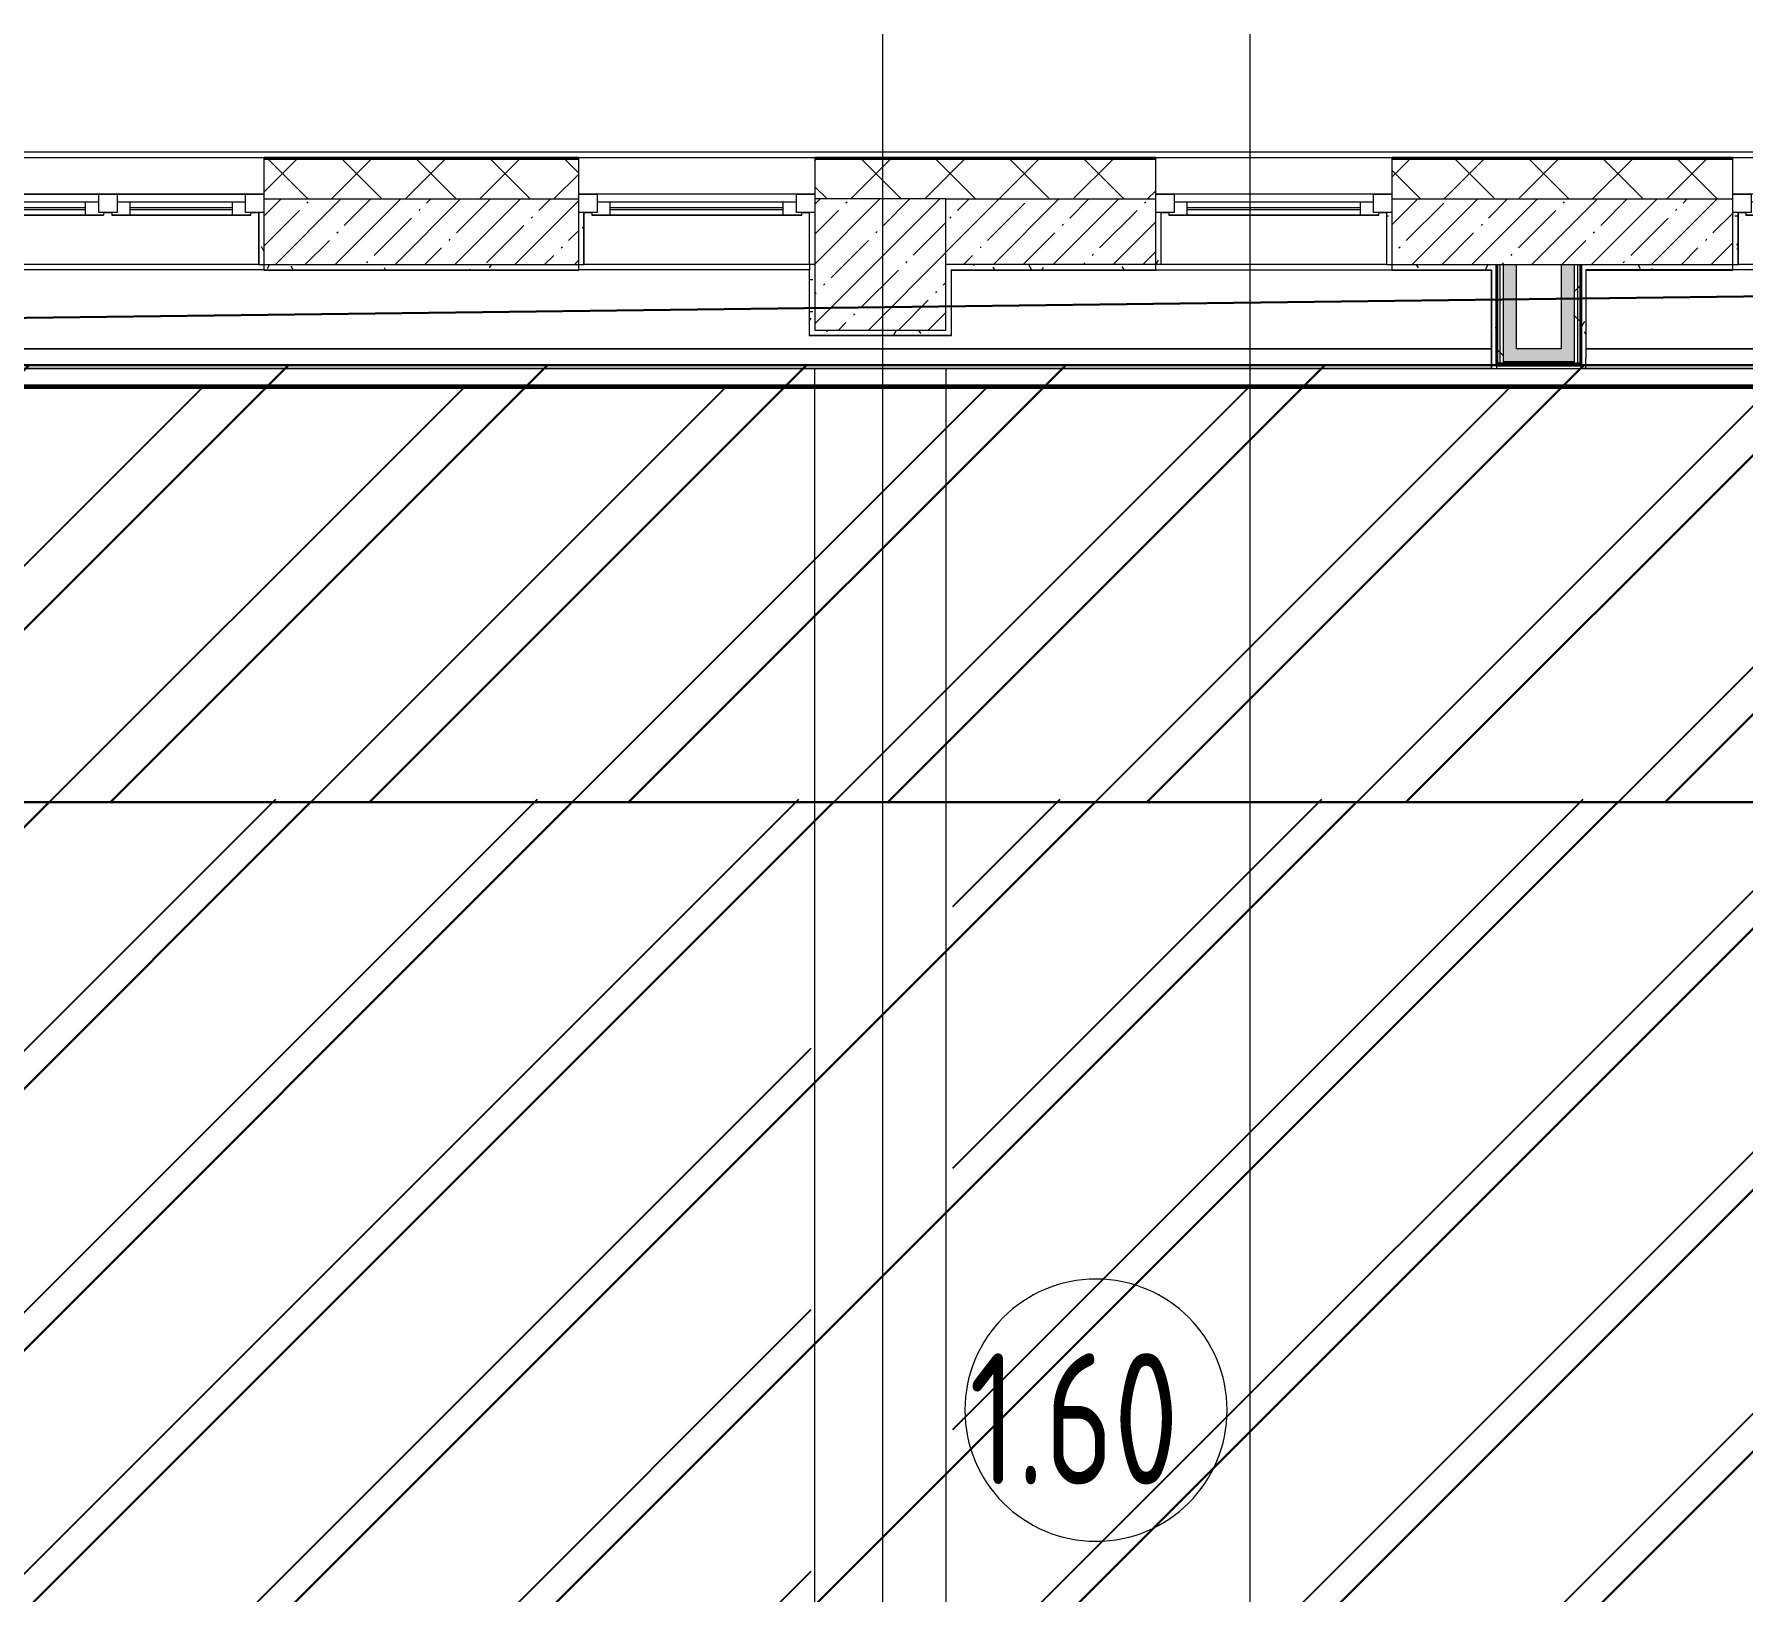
# Model space of a CAD drawing. Header units: millimetres. Extents: x -213911 to 415037, y -3642 to 107391.
# Drawn here: x 102639 to 109153, y 15953 to 21892 of the extents above; entities that cross this region are included whole.
import ezdxf

# ---------------------------------------------------------------- set-up
doc = ezdxf.new("R2010")
doc.units = ezdxf.units.MM
for name, color, linetype, lineweight in [('1)CF2', 3, 'Continuous', 30), ('2)CF1', 5, 'Continuous', 30), ('5.5) Перег WD5', 3, 'Continuous', 40), ('7.20) Демонтаж монтаж', 5, 'Continuous', 60), ('7.5.2) Окраска опуска белая', 220, 'Continuous', 60), ('A-AREA-IDEN', 7, 'Continuous', 9), ('A-FLOR', 7, 'Continuous', 9), ('A-GLAZ', 7, 'Continuous', 9), ('A-GLAZ-1', 7, 'Continuous', 5), ('A-WALL', 7, 'Continuous', 5), ('I-WALL', 7, 'Continuous', 5), ('S-COLS', 7, 'Continuous', 9), ('S-COLS-1', 7, 'Continuous', 5), ('Оси', 7, 'Continuous', 9)]:
    doc.layers.add(name, color=color, linetype=linetype, lineweight=lineweight)
doc.layers.add('3) CF3 монтаж', color=152, linetype='Continuous')
doc.layers.add('A-WALL-1', color=9, linetype='Continuous', lineweight=5, true_color=0x808080)
doc.layers.add('A-WALL-FNSH-1', color=9, linetype='Continuous', lineweight=5, true_color=0x808080)
doc.styles.add('СПДС', font='ГОСТ тип А.ttf', dxfattribs={"width": 0.9})
pattern_1 = [(0, (64.7, -136.06), (243.84, 60.96), [20.117, -162.763, 20.117, -162.763, -975.36]), (0, (64.7, -136.06), (243.84, 60.96), [-365.76, 20.117, -345.643, 20.117, -162.763, -426.72]), (0, (64.7, -136.06), (243.84, 60.96), [-914.4, 20.117, -101.803, 20.117, -284.683]), (120, (156.14, -105.58), (-174.71291, 180.691634), [20.117, -162.763, 20.117, -162.763, -975.36]), (120, (156.14, -105.58), (-174.71291, 180.691634), [-365.76, 20.117, -345.643, 20.117, -162.763, -426.72]), (120, (156.14, -105.58), (-174.71291, 180.691634), [-914.4, 20.117, -101.803, 20.117, -284.683]), (240, (186.62, 16.34), (-69.12709, -241.651634), [20.117, -162.763, 20.117, -162.763, -975.36]), (240, (186.62, 16.34), (-69.12709, -241.651634), [-365.76, 20.117, -345.643, 20.117, -162.763, -426.72]), (240, (186.62, 16.34), (-69.12709, -241.651634), [-914.4, 20.117, -101.803, 20.117, -284.683])]
pattern_2 = [(45, (64.7, -136.06), (-212.132, 212.132), []), (135, (64.7, -136.06), (-212.132, -212.132), [])]

# ---------------------------------------------------------------- blocks, each defined once
blk = doc.blocks.new('120_Окно_СКБ_1Ст - 120_Окно_СКБ_1Ст 900х2500_h_ с форточкой-22876038-Объем проектирования 1 этажа')
at = {"layer": 'A-GLAZ'}
for p, q in [((-450, -127), (-450, -57)), ((-450, -57), (-380, -57)), ((-380, -57), (-380, -127)), ((380, -127), (380, -57)), ((380, -57), (450, -57)), ((450, -57), (450, -127)), ((-380, -127), (-450, -127)), ((-380, -127), (-400, -127)), ((-400, -127), (-400, -137)), ((380, -87), (-380, -87)), ((-380, -87), (-380, -127)), ((-330, -137), (-330, -87)), ((330, -137), (330, -87)), ((380, -127), (380, -87)), ((450, -127), (380, -127)), ((400, -127), (380, -127)), ((400, -137), (400, -127)), ((-400, -137), (400, -137)), ((400, -137), (-400, -137))]:
    blk.add_line(p, q, dxfattribs=at)
at = {"layer": 'A-GLAZ-1'}
for p, q in [((450, -57), (-450, -57)), ((-430, -127), (-400, -127)), ((-330, -107), (330, -107)), ((330, -117), (-330, -117)), ((400, -127), (430, -127))]:
    blk.add_line(p, q, dxfattribs=at)
blk = doc.blocks.new('120_Окно_СКБ_1Ст - 120_Окно_СКБ_1Ст 900х2500_h_ с форточкой-V23-Объем проектирования 1 этажа')
at = {"layer": 'A-GLAZ'}
for p, q in [((-450, -127), (-450, -57)), ((-450, -57), (-380, -57)), ((-380, -57), (-380, -127)), ((380, -127), (380, -57)), ((380, -57), (450, -57)), ((450, -57), (450, -127)), ((-380, -127), (-450, -127)), ((-380, -127), (-400, -127)), ((-400, -127), (-400, -137)), ((380, -87), (-380, -87)), ((-380, -87), (-380, -127)), ((-330, -137), (-330, -87)), ((330, -137), (330, -87)), ((380, -127), (380, -87)), ((450, -127), (380, -127)), ((400, -127), (380, -127)), ((400, -137), (400, -127)), ((-400, -137), (400, -137)), ((400, -137), (-400, -137))]:
    blk.add_line(p, q, dxfattribs=at)
at = {"layer": 'A-GLAZ-1'}
for p, q in [((450, -57), (-450, -57)), ((-430, -127), (-400, -127)), ((-330, -107), (330, -107)), ((330, -117), (-330, -117)), ((400, -127), (430, -127))]:
    blk.add_line(p, q, dxfattribs=at)
blk = doc.blocks.new('BSC_Колонна _Прямоугольная - 500х500-23282986-Объем проектирования 1 этажа')
at = {"layer": 'S-COLS-1'}
h = blk.add_hatch(dxfattribs=at)
h.set_pattern_fill('FP_150', color=256, style=0, pattern_type=2)
h.set_pattern_definition([(45, (-105800, -21150), (-114.04925, 114.04925), []), (45, (-105685.95, -21150), (-114.04925, 114.04925), [201.613, -40.323, 6.706, -33.617])])
h.paths.add_polyline_path([(125, -250), (250, -250), (250, 250), (-250, 250), (-250, -250)])
for p, q in [((250, 250), (-250, 250)), ((-250, 250), (-250, -250)), ((250, -250), (250, 250)), ((-250, -250), (250, -250))]:
    blk.add_line(p, q, dxfattribs=at)
blk = doc.blocks.new('120_Окно_СКБ_2Ст_Фрамуга сверху - 120_Окно_СКБ_2Ст_2300х2500_h_ ДОО-23103760-Объем проектирования 1 этажа')
at = {"layer": 'A-GLAZ'}
for p, q in [((-1150, -127), (-1150, -57)), ((-1150, -57), (-1080, -57)), ((-1080, -57), (-1080, -127)), ((520, -127), (520, -57)), ((520, -57), (590, -57)), ((590, -57), (590, -127)), ((1080, -127), (1080, -57)), ((1080, -57), (1150, -57)), ((1150, -57), (1150, -127)), ((-1080, -127), (-1150, -127)), ((-1080, -127), (-1100, -127)), ((-1100, -127), (-1100, -137)), ((520, -87), (-1080, -87)), ((-1080, -87), (-1080, -127)), ((-1030, -137), (-1030, -87)), ((470, -137), (470, -87)), ((520, -127), (520, -87)), ((590, -127), (520, -127)), ((540, -127), (520, -127)), ((540, -137), (540, -127)), ((590, -127), (570, -127)), ((570, -127), (570, -137)), ((1080, -87), (590, -87)), ((590, -87), (590, -127)), ((640, -137), (640, -87)), ((1030, -137), (1030, -87)), ((1080, -127), (1080, -87)), ((1150, -127), (1080, -127)), ((1100, -127), (1080, -127)), ((1100, -137), (1100, -127)), ((-1100, -137), (540, -137)), ((540, -137), (-1100, -137)), ((570, -137), (1100, -137)), ((1100, -137), (570, -137))]:
    blk.add_line(p, q, dxfattribs=at)
at = {"layer": 'A-GLAZ-1'}
for p, q in [((1150, -57), (-1150, -57)), ((-1080, -57), (1080, -57)), ((-1130, -127), (-1100, -127)), ((-1030, -107), (470, -107)), ((470, -117), (-1030, -117)), ((540, -127), (570, -127)), ((540, -127), (570, -127)), ((640, -107), (1030, -107)), ((1030, -117), (640, -117)), ((1100, -127), (1130, -127))]:
    blk.add_line(p, q, dxfattribs=at)
blk = doc.blocks.new('Зашивка приборов отопления - Зашивка приборов отопления-33267402-Объем проектирования 1 этажа')
at = {"layer": 'A-WALL'}
for p, q in [((103430, 21150), (101170, 21150)), ((105530, 21150), (104670, 21150)), ((107730, 21150), (106870, 21150)), ((101170, 20829), (108130, 20829)), ((108130, 20829), (101170, 20829)), ((101150, 20754), (108130, 20754))]:
    blk.add_line(p, q, dxfattribs=at)
blk = doc.blocks.new('Зашивка приборов отопления1 - Зашивка приборов отопления-33268338-Объем проектирования 1 этажа')
at = {"layer": 'A-WALL'}
for p, q in [((109930, 21150), (109070, 21150)), ((108490, 20829), (110530, 20829)), ((110530, 20829), (108490, 20829)), ((108490, 20754), (110530, 20754))]:
    blk.add_line(p, q, dxfattribs=at)
blk = doc.blocks.new('Марка_Помещения - Номер-25198446-Объем проектирования 1 этажа')
at = {"layer": 'A-AREA-IDEN'}
for start, end in [(360, 180), (180, 360)]:
    blk.add_arc((0, 0), 2.5, start, end, dxfattribs=at)

msp = doc.modelspace()

# ---------------------------------------------------------------- hatches: boundary and pattern name
at = {"layer": '1)CF2'}
h = msp.add_hatch(dxfattribs=at)
h.set_pattern_fill('ANSI31', color=256, scale=220)
h.paths.add_polyline_path([(100864.7, 20630.4), (110694.7, 20630.4), (110694.7, 18963.9), (100864.7, 18963.9)])
at = {"layer": '2)CF1'}
h = msp.add_hatch(dxfattribs=at)
h.set_pattern_fill('ANSI31', color=256, scale=222)
h.paths.add_polyline_path([(117765.4, 16067), (110485.5, 16067), (110485.5, 18963.9), (100913.2, 18963.9), (100913.2, 17613.9), (101462.7, 17593.9), (101511.7, 13502), (105598.3, 13552.6), (105614.7, 13864.9), (106135.7, 13863.9), (106135.7, 13559.3), (109914.7, 13606.1), (109914.7, 13864.9), (110485.5, 13864.9), (110485.5, 13573.4), (117765.4, 13573.4)])
at = {"layer": '3) CF3 монтаж'}
h = msp.add_hatch(dxfattribs=at)
h.set_pattern_fill('ANSI31', color=256, scale=222, style=0)
h.set_pattern_definition([(45, (1705.15, -22074.2), (-498.4042, 498.4042), [])])
h.paths.add_polyline_path([(116191.6, 13475.5), (117461.5, 13475.5), (117595.8, 13511.6), (117595.9, 13475.5), (117860.6, 13475.5), (117860.6, 13740.3), (117824.2, 13740.3), (117860.6, 13875.5), (117860.6, 16084.5), (116191.1, 16084.5), (116191.1, 13475.5)])
h.paths.add_polyline_path([(115613.2, 13855.5), (115650.6, 13855.5), (115650.6, 14120.3), (115613.2, 14120.3), (115649.4, 14255.5), (115650.6, 14250.9), (115650.6, 16148.5), (111140.6, 16148.5), (111140.6, 13855.5), (115250.5, 13855.5), (115384.8, 13891.6), (115384.9, 13855.5)])
h.paths.add_polyline_path([(106140.6, 13855.5), (110200.5, 13855.5), (110334.8, 13891.6), (110334.9, 13855.5), (110599.6, 13855.5), (110599.6, 14120.3), (110563.2, 14120.3), (110599.6, 14255.5), (110599.6, 18975.5), (106140.6, 18975.5), (106140.6, 15438.7)])
h.paths.add_polyline_path([(105199.6, 13855.5), (105200.5, 13855.5), (105334.8, 13891.6), (105334.9, 13855.5), (105600.6, 13855.5), (105600.6, 14120.3), (105563.2, 14120.3), (105599.4, 14255.5), (105600.6, 14250.9), (105600.6, 18975.5), (100890.6, 18975.5), (100890.6, 17605.5), (101488.6, 17605.5), (101488.6, 13855.5), (104545.7, 13855.5)])
at = {"layer": '7.20) Демонтаж монтаж', "lineweight": 25}
h = msp.add_hatch(dxfattribs=at)
h.set_pattern_fill('ANSI31', color=256, scale=222)
h.paths.add_polyline_path([(101512.7, 13420.9), (105614.7, 13420.9), (105614.7, 13843.9), (106114.7, 13843.9), (106114.7, 13463.9), (109894.7, 13463.9), (109893.7, 13864.9), (111135.7, 13864.9), (111134.7, 13450.4), (115644.2, 13463.9), (115644.2, 13863.9), (116185.7, 13864.9), (116185.7, 13484.9), (117853.7, 13484.9), (117854.7, 16093.9), (110774.7, 16093.9), (110774.7, 18442.9), (110592.7, 18442.9), (110593.7, 20548.1), (100885.7, 20548.1), (100885.7, 17614.9), (101483.7, 17614.9), (101483.7, 13420.9)])
at = {"layer": 'A-WALL'}
h = msp.add_hatch(dxfattribs=at)
h.set_pattern_fill('FP_24', color=256, style=0, pattern_type=2)
h.set_pattern_definition([(45, (64.7, -136.06), (-141.42136, 141.42136), []), (135, (64.7, -136.06), (-141.42136, -141.42136), [])])
h.paths.add_polyline_path([(103514.7, 21263.9), (104714.7, 21263.9), (104714.7, 21413.9), (103514.7, 21413.9), (103514.7, 21350)])
h.paths.add_polyline_path([(109084.3, 21263.9), (109114.7, 21263.9), (109114.7, 21413.9), (107814.7, 21413.9), (107814.7, 21263.9)])
h.paths.add_polyline_path([(101214.7, 21263.9), (101214.7, 21413.9), (96674.7, 21413.9), (96674.7, 21263.9), (100864.7, 21263.9)])
h.paths.add_polyline_path([(106914.7, 21263.9), (106914.7, 21413.9), (105614.7, 21413.9), (105614.7, 21263.9), (106114.7, 21263.9)])
h.paths.add_polyline_path([(110414.7, 21263.9), (110867.9, 21263.9), (110759.3, 21413.9), (110014.7, 21413.9), (110014.7, 21263.9)])
h.paths.add_polyline_path([(93124.7, 21263.9), (93374.7, 21263.9), (93374.7, 21413.9), (93124.7, 21413.9), (93124.7, 21321.3)])
h.paths.add_polyline_path([(111147.3, 21263.9), (111299.8, 21263.9), (111191.3, 21413.9), (111006.2, 21413.9), (111114.7, 21263.9)])
at = {"layer": 'I-WALL'}
h = msp.add_hatch(dxfattribs=at)
h.set_pattern_fill('FP_1', color=256, style=0, pattern_type=2)
h.set_pattern_definition([(45, (64.7, -136.06), (-114.04925, 114.04925), []), (45, (178.75, -136.06), (-114.04925, 114.04925), [201.612, -40.322, 6.706, -33.617])])
h.paths.add_polyline_path([(100864.7, 21013.9), (101214.7, 21013.9), (101214.7, 21263.9), (100864.7, 21263.9), (100864.7, 21017.3)])
h.paths.add_polyline_path([(110014.7, 21013.9), (110414.7, 21013.9), (110414.7, 21263.9), (110014.7, 21263.9), (110014.7, 21056.3)])
h.paths.add_polyline_path([(109114.7, 21013.9), (109114.7, 21263.9), (107814.7, 21263.9), (107814.7, 21013.9), (109084.3, 21013.9)])
h.paths.add_polyline_path([(103514.7, 21013.9), (104714.7, 21013.9), (104714.7, 21263.9), (103514.7, 21263.9), (103514.7, 21056.3)])
h.paths.add_polyline_path([(106114.7, 21013.9), (106914.7, 21013.9), (106914.7, 21263.9), (106114.7, 21263.9), (106114.7, 21056.3)])
h = msp.add_hatch(dxfattribs=at)
h.set_pattern_fill('FP_191', color=256, style=0, pattern_type=2)
h.set_pattern_definition(pattern_1)
h.paths.add_polyline_path([(103514.7, 21013.9), (103514.7, 21211.9), (103494.7, 21211.9), (103494.7, 21013.9)])
h = msp.add_hatch(dxfattribs=at)
h.set_pattern_fill('FP_191', color=256, style=0, pattern_type=2)
h.set_pattern_definition(pattern_1)
h.paths.add_polyline_path([(104734.7, 21013.9), (104734.7, 21211.9), (104714.7, 21211.9), (104714.7, 21013.9)])
h = msp.add_hatch(dxfattribs=at)
h.set_pattern_fill('FP_191', color=256, style=0, pattern_type=2)
h.set_pattern_definition(pattern_1)
h.paths.add_polyline_path([(105594.7, 21013.9), (105614.7, 21013.9), (105614.7, 21211.9), (105594.7, 21211.9), (105594.7, 21056.3)])
h = msp.add_hatch(dxfattribs=at)
h.set_pattern_fill('FP_191', color=256, style=0, pattern_type=2)
h.set_pattern_definition(pattern_1)
h.paths.add_polyline_path([(106914.7, 21013.9), (106934.7, 21014.5), (106934.7, 21211.9), (106914.7, 21211.9), (106914.7, 21056.3)])
h = msp.add_hatch(dxfattribs=at)
h.set_pattern_fill('FP_191', color=256, style=0, pattern_type=2)
h.set_pattern_definition(pattern_1)
h.paths.add_polyline_path([(107794.8, 21013.9), (107814.7, 21013.9), (107814.7, 21211.9), (107794.7, 21211.9), (107794.7, 21013.9)])
h = msp.add_hatch(dxfattribs=at)
h.set_pattern_fill('FP_191', color=256, style=0, pattern_type=2)
h.set_pattern_definition(pattern_1)
h.paths.add_polyline_path([(109114.7, 21013.9), (109134.7, 21014.7), (109134.7, 21211.9), (109114.7, 21211.9), (109114.7, 21056.3)])
h = msp.add_hatch(dxfattribs=at)
h.set_pattern_fill('FP_191', color=256, style=0, pattern_type=2)
h.set_pattern_definition(pattern_1)
h.paths.add_polyline_path([(104714.7, 20993.9), (104714.7, 21013.9), (103514.7, 21013.9), (103514.7, 20993.9), (104700.3, 20993.9)])
h = msp.add_hatch(dxfattribs=at)
h.set_pattern_fill('FP_191', color=256, style=0, pattern_type=2)
h.set_pattern_definition(pattern_1)
h.paths.add_polyline_path([(105594.7, 20743.9), (105614.7, 20744.5), (105614.7, 21013.9), (105594.7, 21013.9), (105594.7, 20763.6)])
h = msp.add_hatch(dxfattribs=at)
h.set_pattern_fill('FP_191', color=256, style=0, pattern_type=2)
h.set_pattern_definition(pattern_1)
h.paths.add_polyline_path([(108194.7, 20993.9), (108214.7, 20993.9), (108214.7, 21013.9), (107814.7, 21013.9), (107814.7, 20993.9), (108193.7, 20993.9)])
h.paths.add_polyline_path([(106134.8, 20993.9), (106914.7, 20993.9), (106914.7, 21013.9), (106134.7, 21013.9), (106134.7, 20993.9)])
h = msp.add_hatch(dxfattribs=at)
h.set_pattern_fill('FP_191', color=256, style=0, pattern_type=2)
h.set_pattern_definition(pattern_1)
h.paths.add_polyline_path([(108214.7, 20637.9), (108214.7, 20993.9), (108194.7, 20993.9), (108194.7, 20637.9)])
h = msp.add_hatch(dxfattribs=at)
h.set_pattern_fill('FP_192', color=256, style=0, pattern_type=2)
h.set_pattern_definition(pattern_2)
h.paths.add_polyline_path([(108226.9, 20637.9), (108227.2, 20637.9), (108227.2, 21013.9), (108214.7, 21013.9), (108214.7, 20637.9)])
h = msp.add_hatch(dxfattribs=at)
h.set_pattern_fill('FP_192', color=256, style=0, pattern_type=2)
h.set_pattern_definition(pattern_2)
h.paths.add_polyline_path([(108234.7, 20637.9), (108239.7, 20637.9), (108239.7, 21013.9), (108227.2, 21013.9), (108227.2, 20637.9)])
for points in [[(108289.7, 20642.9), (108289.7, 21013.9), (108239.7, 21013.9), (108239.7, 20642.9)], [(108459.7, 20692.9), (108509.7, 20692.9), (108509.7, 21013.9), (108459.7, 21013.9), (108459.7, 20743.9)], [(108459.7, 20642.9), (108509.7, 20642.9), (108509.7, 20692.9), (108289.7, 20692.9), (108289.7, 20642.9), (108310.6, 20642.9)]]:
    msp.add_hatch(color=256, dxfattribs=at).paths.add_polyline_path(points)
h = msp.add_hatch(dxfattribs=at)
h.set_pattern_fill('FP_192', color=256, style=0, pattern_type=2)
h.set_pattern_definition(pattern_2)
h.paths.add_polyline_path([(108509.7, 20642.9), (108522.2, 20643.6), (108522.2, 21013.9), (108509.7, 21013.9), (108509.7, 20692)])
h = msp.add_hatch(dxfattribs=at)
h.set_pattern_fill('FP_192', color=256, style=0, pattern_type=2)
h.set_pattern_definition(pattern_2)
h.paths.add_polyline_path([(108534.7, 20637.9), (108534.7, 21013.9), (108522.2, 21013.9), (108522.2, 20637.9), (108529.7, 20637.9)])
h = msp.add_hatch(dxfattribs=at)
h.set_pattern_fill('FP_191', color=256, style=0, pattern_type=2)
h.set_pattern_definition(pattern_1)
h.paths.add_polyline_path([(110414.7, 21013.9), (110014.7, 21013.9), (110014.7, 20993.9), (110394.7, 20994.9)])
h.paths.add_polyline_path([(110394.7, 20993.9), (110414.7, 20993.9), (110414.7, 21013.9)])
h.paths.add_polyline_path([(108685.1, 20993.9), (109114.7, 20993.9), (109114.7, 21013.9), (108534.7, 21013.9), (108534.7, 20993.9), (108568.5, 20993.9)])
h = msp.add_hatch(dxfattribs=at)
h.set_pattern_fill('FP_191', color=256, style=0, pattern_type=2)
h.set_pattern_definition(pattern_1)
h.paths.add_polyline_path([(108534.7, 20617.9), (108554.7, 20617.9), (108554.7, 20993.9), (108534.7, 20993.9), (108534.7, 20630.4)])
h = msp.add_hatch(dxfattribs=at)
h.set_pattern_fill('FP_191', color=256, style=0, pattern_type=2)
h.set_pattern_definition(pattern_1)
h.paths.add_polyline_path([(106114.7, 20743.9), (106134.7, 20743.9), (106134.7, 20763.9), (105614.7, 20763.9), (105614.7, 20743.9), (106113.3, 20743.9)])
h = msp.add_hatch(dxfattribs=at)
h.set_pattern_fill('FP_192', color=256, style=0, pattern_type=2)
h.set_pattern_definition(pattern_2)
h.paths.add_polyline_path([(108459.7, 20637.9), (108522.2, 20637.9), (108522.2, 20642.9), (108239.7, 20642.9), (108239.7, 20637.9), (108421.7, 20637.9)])

# ---------------------------------------------------------------- linework, layer by layer
at = {"layer": '1)CF2'}
msp.add_lwpolyline([(100864.7, 20630.4), (110694.7, 20630.4), (110694.7, 18963.9), (100864.7, 18963.9)], close=True, dxfattribs=at)
at = {"layer": '2)CF1'}
msp.add_lwpolyline([(101482.7, 20796.7), (110485.5, 20908.2), (110485.5, 16067)], dxfattribs=at)
at = {"layer": '5.5) Перег WD5'}
msp.add_lwpolyline([(108214.7, 21013.9), (108214.7, 20630.4), (108534.7, 20630.4), (108534.7, 21013.9)], dxfattribs=at)
at = {"layer": '7.5.2) Окраска опуска белая'}
msp.add_lwpolyline([(101512.7, 13420.9), (105614.7, 13420.9), (105614.7, 13843.9), (106114.7, 13843.9), (106114.7, 13463.9), (109894.7, 13463.9), (109893.7, 13864.9), (111135.7, 13864.9), (111134.7, 13450.4), (115644.2, 13463.9), (115644.2, 13863.9), (116185.7, 13864.9), (116185.7, 13484.9), (117853.7, 13484.9), (117854.7, 16093.9), (110774.7, 16093.9), (110774.7, 18442.9), (110592.7, 18442.9), (110593.7, 20548.1), (100885.7, 20548.1), (100885.7, 17614.9), (101483.7, 17614.9), (101483.7, 13420.9)], close=True, dxfattribs=at)
at = {"layer": 'A-FLOR'}
for p, q in [((105614.7, 13863.9), (105614.7, 20617.9)), ((106114.7, 20617.9), (106114.7, 13863.9)), ((108193.7, 20616.9), (108554.7, 20616.9))]:
    msp.add_line(p, q, dxfattribs=at)
at = {"layer": 'A-WALL'}
for p, q in [((96634.7, 21443.9), (111206.6, 21443.9)), ((101214.7, 21421.9), (103514.7, 21421.9)), ((104714.7, 21416.9), (103514.7, 21416.9)), ((104714.7, 21413.9), (103514.7, 21413.9)), ((104714.7, 21421.9), (105614.7, 21421.9)), ((106914.7, 21416.9), (105614.7, 21416.9)), ((106914.7, 21413.9), (105614.7, 21413.9)), ((106914.7, 21421.9), (107814.7, 21421.9)), ((109114.7, 21416.9), (107814.7, 21416.9)), ((109114.7, 21413.9), (107814.7, 21413.9)), ((109114.7, 21421.9), (110014.7, 21421.9)), ((103514.7, 21263.9), (104714.7, 21263.9)), ((106114.7, 21263.9), (106914.7, 21263.9)), ((107814.7, 21263.9), (109114.7, 21263.9)), ((103494.7, 21013.9), (104734.7, 21013.9)), ((106134.7, 20993.9), (106914.7, 20993.9)), ((106134.7, 20993.9), (106134.7, 20763.9)), ((107814.7, 20993.9), (108194.7, 20993.9)), ((108214.7, 20617.9), (108214.7, 21013.9)), ((108227.2, 20630.4), (108227.2, 21013.9)), ((108239.7, 20642.9), (108239.7, 21013.9)), ((108509.7, 21013.9), (108509.7, 20642.9)), ((108522.2, 21013.9), (108522.2, 20630.4)), ((108534.7, 21013.9), (108534.7, 20617.9)), ((109114.7, 20993.9), (108554.7, 20993.9)), ((108522.2, 20630.4), (108227.2, 20630.4)), ((108509.7, 20642.9), (108239.7, 20642.9))]:
    msp.add_line(p, q, dxfattribs=at)
at = {"layer": 'A-WALL-1'}
for p, q in [((103514.7, 21413.9), (103514.7, 20993.9)), ((104714.7, 20993.9), (104714.7, 21413.9)), ((105614.7, 21413.9), (105614.7, 21263.9)), ((106914.7, 20993.9), (106914.7, 21413.9)), ((107814.7, 21413.9), (107814.7, 20993.9)), ((109114.7, 20993.9), (109114.7, 21413.9)), ((103494.7, 21211.9), (103494.7, 21013.9)), ((103514.7, 21211.9), (103494.7, 21211.9)), ((104734.7, 21211.9), (104714.7, 21211.9)), ((104734.7, 21013.9), (104734.7, 21211.9)), ((105614.7, 21211.9), (105594.7, 21211.9)), ((106934.7, 21211.9), (106914.7, 21211.9)), ((106934.7, 21013.9), (106934.7, 21211.9)), ((107794.7, 21211.9), (107794.7, 21013.9)), ((107814.7, 21211.9), (107794.7, 21211.9)), ((109134.7, 21211.9), (109114.7, 21211.9)), ((109134.7, 21013.9), (109134.7, 21211.9)), ((103514.7, 20993.9), (104714.7, 20993.9)), ((105594.7, 21013.9), (105594.7, 20993.9)), ((105614.7, 21013.9), (105594.7, 21013.9)), ((106934.7, 21013.9), (106114.7, 21013.9)), ((107794.7, 21013.9), (108509.7, 21013.9)), ((108194.7, 20993.9), (108194.7, 20617.9)), ((108289.7, 20692.9), (108289.7, 21013.9)), ((108459.7, 21013.9), (108459.7, 20692.9)), ((108509.7, 21013.9), (109134.7, 21013.9)), ((105594.7, 20743.9), (106134.7, 20743.9)), ((108459.7, 20692.9), (108289.7, 20692.9)), ((108554.7, 20617.9), (108554.7, 20655.4)), ((108194.7, 20617.9), (108534.7, 20617.9)), ((108534.7, 20637.9), (108214.7, 20637.9))]:
    msp.add_line(p, q, dxfattribs=at)
at = {"layer": 'A-WALL-FNSH-1'}
for p, q in [((104714.7, 21421.9), (103514.7, 21421.9)), ((103514.7, 21421.9), (103514.7, 21413.9)), ((104714.7, 21413.9), (104714.7, 21421.9)), ((106914.7, 21421.9), (105614.7, 21421.9)), ((105614.7, 21421.9), (105614.7, 21413.9)), ((106914.7, 21413.9), (106914.7, 21421.9)), ((109114.7, 21421.9), (107814.7, 21421.9)), ((107814.7, 21421.9), (107814.7, 21413.9)), ((109114.7, 21413.9), (109114.7, 21421.9)), ((103493.7, 21211.9), (103493.7, 21013.9)), ((103494.7, 21211.9), (103493.7, 21211.9)), ((104735.7, 21211.9), (104734.7, 21211.9)), ((104735.7, 21013.9), (104735.7, 21211.9)), ((105593.7, 21211.9), (105593.7, 21013.9)), ((105594.7, 21211.9), (105593.7, 21211.9)), ((105594.7, 21013.9), (105594.7, 21211.9)), ((106935.7, 21211.9), (106934.7, 21211.9)), ((106935.7, 21013.9), (106935.7, 21211.9)), ((107793.7, 21211.9), (107793.7, 21013.9)), ((107794.7, 21211.9), (107793.7, 21211.9)), ((109135.7, 21211.9), (109134.7, 21211.9)), ((109135.7, 21013.9), (109135.7, 21211.9)), ((103493.7, 21013.9), (103494.7, 21013.9)), ((103514.7, 20993.9), (103514.7, 20992.9)), ((103514.7, 20992.9), (104714.7, 20992.9)), ((104714.7, 20992.9), (104714.7, 20993.9)), ((104734.7, 21013.9), (104735.7, 21013.9)), ((105593.7, 21013.9), (105594.7, 21013.9)), ((105593.7, 20993.9), (105593.7, 20742.9)), ((105594.7, 20743.9), (105594.7, 20993.9)), ((106135.7, 20742.9), (106135.7, 20992.9)), ((106135.7, 20992.9), (106914.7, 20992.9)), ((106914.7, 20992.9), (106914.7, 20993.9)), ((106934.7, 21013.9), (106935.7, 21013.9)), ((107793.7, 21013.9), (107794.7, 21013.9)), ((107814.7, 20993.9), (107814.7, 20992.9)), ((107814.7, 20992.9), (108193.7, 20992.9)), ((108193.7, 20992.9), (108193.7, 20617.9)), ((108554.7, 20993.9), (108554.7, 20655.4)), ((108555.7, 20992.9), (109114.7, 20992.9)), ((108555.7, 20655.4), (108555.7, 20992.9)), ((109114.7, 20992.9), (109114.7, 20993.9)), ((109134.7, 21013.9), (109135.7, 21013.9)), ((105593.7, 20742.9), (106135.7, 20742.9)), ((106134.7, 20763.9), (106134.7, 20743.9)), ((108554.7, 20655.4), (108555.7, 20655.4)), ((108554.7, 20617.9), (108534.7, 20617.9)), ((108554.7, 20616.9), (108554.7, 20617.9))]:
    msp.add_line(p, q, dxfattribs=at)
at = {"layer": 'I-WALL'}
for p, q in [((103514.7, 20993.9), (101235.7, 20993.9)), ((105594.7, 20993.9), (104714.7, 20993.9)), ((107814.7, 20992.9), (106914.7, 20992.9)), ((107793.7, 21013.9), (106935.7, 21013.9)), ((110014.7, 20993.9), (109114.7, 20993.9)), ((109993.7, 21013.9), (109135.7, 21013.9)), ((101235.7, 20617.9), (108193.7, 20617.9)), ((108193.7, 20616.9), (101235.7, 20616.9)), ((108193.7, 20617.9), (108193.7, 20616.9)), ((108554.7, 20617.9), (110593.7, 20617.9)), ((110593.7, 20616.9), (108554.7, 20616.9))]:
    msp.add_line(p, q, dxfattribs=at)
at = {"layer": 'Оси'}
for points in [[(105874.7, -2042.3), (105874.7, 2957.7), (105874.7, 16892.2), (105874.7, 21892.2)], [(107274.7, -2042.3), (107274.7, 2957.7), (107274.7, 16892.2), (107274.7, 21892.2)]]:
    msp.add_lwpolyline(points, dxfattribs=at)

# ---------------------------------------------------------------- block references
at = {"layer": 'A-AREA-IDEN', "xscale": 199.9999999999999, "yscale": 199.9999999999999, "zscale": 199.9999999999999}
msp.add_blockref('Марка_Помещения - Номер-25198446-Объем проектирования 1 этажа', (106686.8, 16645.4), dxfattribs=at)
at = {"layer": 'A-GLAZ', "color": 3}
for name, p in [('120_Окно_СКБ_2Ст_Фрамуга сверху - 120_Окно_СКБ_2Ст_2300х2500_h_ ДОО-23103760-Объем проектирования 1 этажа', (102364.7, 21338.9)), ('120_Окно_СКБ_1Ст - 120_Окно_СКБ_1Ст 900х2500_h_ с форточкой-V23-Объем проектирования 1 этажа', (105164.7, 21338.9)), ('120_Окно_СКБ_1Ст - 120_Окно_СКБ_1Ст 900х2500_h_ с форточкой-22876038-Объем проектирования 1 этажа', (107364.7, 21338.9)), ('120_Окно_СКБ_1Ст - 120_Окно_СКБ_1Ст 900х2500_h_ с форточкой-22876038-Объем проектирования 1 этажа', (109564.7, 21338.9))]:
    msp.add_blockref(name, p, dxfattribs=at)
at = {"layer": 'A-WALL'}
for name in ['Зашивка приборов отопления - Зашивка приборов отопления-33267402-Объем проектирования 1 этажа', 'Зашивка приборов отопления1 - Зашивка приборов отопления-33268338-Объем проектирования 1 этажа']:
    msp.add_blockref(name, (64.7, -136.1), dxfattribs=at)
at = {"layer": 'S-COLS'}
msp.add_blockref('BSC_Колонна _Прямоугольная - 500х500-23282986-Объем проектирования 1 этажа', (105864.7, 21013.9), dxfattribs=at)

# ---------------------------------------------------------------- texts
at = {"layer": 'A-AREA-IDEN', "insert": (106203.1, 16862.5), "char_height": 500, "width": 1212.151, "attachment_point": 1, "style": 'СПДС'}
msp.add_mtext('1.60', dxfattribs=at)

doc.saveas('drawing.dxf')
